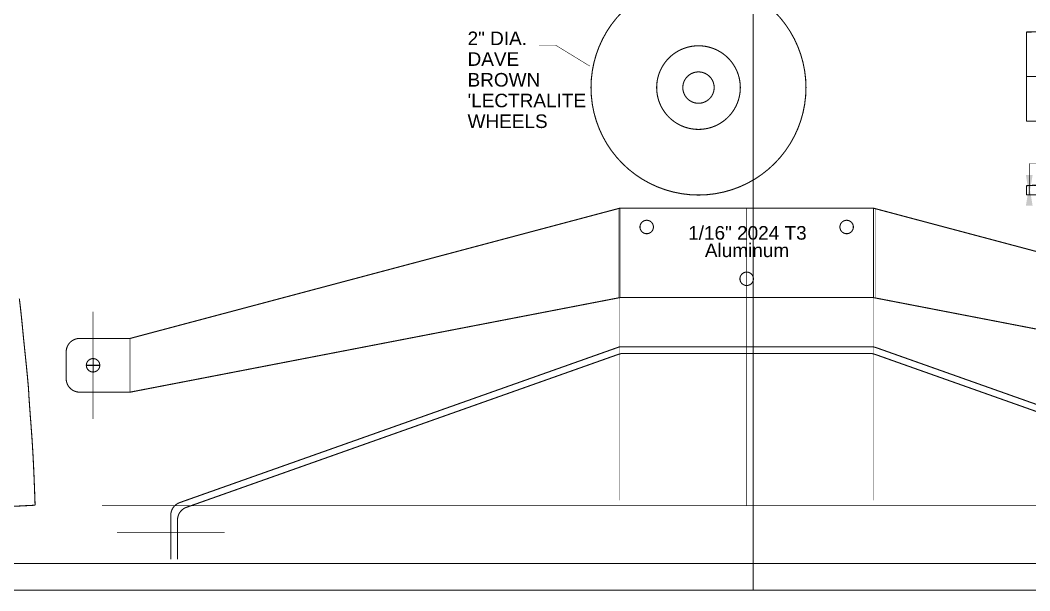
# Model space of a CAD drawing. Extents: x -1080 to 1070, y -166 to 202.
# Drawn here: x -175.3 to 59.5, y -166 to -33.3 of the extents above; entities that cross this region are included whole.
import ezdxf

# ---------------------------------------------------------------- set-up
doc = ezdxf.new("R2010")
doc.units = 0
doc.header["$MEASUREMENT"] = 0
doc.linetypes.add('DASHED', pattern=[0.75, 0.5, -0.25])
doc.linetypes.add('DOT', pattern=[0.25, 0, -0.25])
doc.layers.add('DEFAULT', color=7, linetype='CONTINUOUS')
doc.layers.add('LINE', color=7, linetype='CONTINUOUS')
doc.styles.add('ARIAL', font='ARIAL.TTF')

# ---------------------------------------------------------------- blocks, each defined once
blk = doc.blocks.new('GROUP24')
at = {"layer": 'DEFAULT', "color": 3, "const_width": 0.01}
for points in [[(5.375, -6.7375), (5.375, 6.7375)], [(-37.625, -6.7375), (48.375, -6.7375)]]:
    blk.add_lwpolyline(points, dxfattribs=at)
at = {"layer": 'DEFAULT', "color": 3, "linetype": 'DASHED', "const_width": 0.01}
blk.add_lwpolyline([(-37.375, -6.4875), (48.125, -6.4875)], dxfattribs=at)
blk = doc.blocks.new('GROUP35')
at = {"layer": 'DEFAULT', "const_width": 0.01}
for points in [[(-5.9181, -0.1989), (-1.3616, 1.0134)], [(-1.3616, 0.1811), (-1.3616, 1.0134)], [(-1.3616, 1.0134), (-0.1814, 1.0134)], [(-0.1814, 1.0134), (0.9988, 1.0134)], [(0.9988, 0.1811), (0.9988, 1.0134)], [(0.9988, 1.0134), (5.5553, -0.1989)], [(-5.9181, -0.6989), (-1.3616, 0.1811)], [(-1.3616, 0.1811), (-0.1814, 0.1811)], [(-0.1814, 0.1811), (0.9988, 0.1811)], [(0.9988, 0.1811), (5.5553, -0.6989)], [(-6.3872, -0.1989), (-5.9181, -0.1989)], [(-5.4559, -1.7265), (-1.3617, -0.2759)], [(-1.3617, -0.2759), (-0.1813, -0.2759)], [(-0.1813, -0.2759), (0.9775, -0.2759)], [(1.0191, -0.283), (5.0931, -1.7265)], [(-6.5121, -0.574), (-6.5121, -0.3238)], [(-5.3934, -1.7706), (-1.371, -0.3455)], [(-1.3294, -0.3384), (-0.1812, -0.3384)], [(-0.1812, -0.3384), (0.9669, -0.3384)], [(1.0085, -0.3455), (5.0306, -1.7706)], [(-6.3246, -0.4489), (-6.2621, -0.4489)], [(-6.2621, -0.5114), (-6.2621, -0.3864)], [(-6.2621, -0.4489), (-6.1996, -0.4489)], [(-6.3872, -0.6989), (-5.9181, -0.6989)], [(-5.5391, -2.2559), (-5.5391, -1.8442)], [(-5.4766, -2.2559), (-5.4766, -1.8883)]]:
    blk.add_lwpolyline(points, dxfattribs=at)
at = {"layer": 'DEFAULT', "linetype": 'DOT', "const_width": 0.005}
for points in [[(-1.3771, 0.1811), (-1.3771, 1.0134)], [(-0.1814, -1.7559), (-0.1814, 1.0134)], [(1.0143, 0.1811), (1.0143, 1.0134)], [(-1.3616, -1.7059), (-1.3616, 0.7811)], [(0.9988, -1.7059), (0.9988, 0.7811)], [(-6.2621, -0.4489), (-6.2621, 0.0511)], [(-5.9181, -0.6989), (-5.9181, -0.1989)], [(-6.2621, -0.9489), (-6.2621, -0.4489)], [(-6.179, -1.7559), (6.512, -1.7559)], [(-6.0391, -2.0059), (-5.0391, -2.0059)]]:
    blk.add_lwpolyline(points, dxfattribs=at)
at = {"layer": 'DEFAULT', "const_width": 0.01}
for points in [[(-1.0491, 0.8384, 0.0985), (-1.0538, 0.8623, 0.0985), (-1.0674, 0.8825, 0.0984), (-1.0876, 0.8961, 0.0984), (-1.1116, 0.9009, 0.0984), (-1.1355, 0.8961, 0.0982), (-1.1557, 0.8825, 0.0982), (-1.1693, 0.8623, 0.0984), (-1.1741, 0.8383, 0.0983), (-1.1693, 0.8144, 0.0984), (-1.1557, 0.7942, 0.0985), (-1.1355, 0.7806, 0.0986), (-1.1115, 0.7759, 0.0986), (-1.0876, 0.7806, 0.0987), (-1.0674, 0.7942, 0.0987), (-1.0538, 0.8144, 0.0986)], [(0.8113, 0.8384, 0.0984), (0.8065, 0.8623, 0.0982), (0.7929, 0.8825, 0.0982), (0.7727, 0.8961, 0.0984), (0.7487, 0.9009, 0.0983), (0.7248, 0.8961, 0.0984), (0.7046, 0.8825, 0.0985), (0.691, 0.8623, 0.0986), (0.6863, 0.8383, 0.0986), (0.691, 0.8144, 0.0987), (0.7046, 0.7942, 0.0987), (0.7248, 0.7806, 0.0986), (0.7488, 0.7759, 0.0985), (0.7727, 0.7806, 0.0985), (0.7929, 0.7942, 0.0984), (0.8065, 0.8144, 0.0984)], [(-0.1189, 0.3561, 0.0985), (-0.1236, 0.38, 0.0985), (-0.1372, 0.4002, 0.0984), (-0.1574, 0.4138, 0.0984), (-0.1814, 0.4186, 0.0984), (-0.2053, 0.4138, 0.0982), (-0.2255, 0.4002, 0.0982), (-0.2391, 0.38, 0.0984), (-0.2439, 0.356, 0.0983), (-0.2391, 0.3321, 0.0984), (-0.2255, 0.3119, 0.0985), (-0.2053, 0.2983, 0.0986), (-0.1813, 0.2936, 0.0986), (-0.1574, 0.2983, 0.0987), (-0.1372, 0.3119, 0.0987), (-0.1236, 0.3321, 0.0986)], [(-0.1189, 0.3561, 0.0985), (-0.1236, 0.38, 0.0985), (-0.1372, 0.4002, 0.0984), (-0.1574, 0.4138, 0.0984), (-0.1814, 0.4186, 0.0984), (-0.2053, 0.4138, 0.0982), (-0.2255, 0.4002, 0.0982), (-0.2391, 0.38, 0.0984), (-0.2439, 0.356, 0.0983), (-0.2391, 0.3321, 0.0984), (-0.2255, 0.3119, 0.0985), (-0.2053, 0.2983, 0.0986), (-0.1813, 0.2936, 0.0986), (-0.1574, 0.2983, 0.0987), (-0.1372, 0.3119, 0.0987), (-0.1236, 0.3321, 0.0986)], [(-6.1996, -0.4489, 0.0986), (-6.2043, -0.4249, 0.0987), (-6.2179, -0.4047, 0.0987), (-6.2381, -0.3911, 0.0986), (-6.2621, -0.3864, 0.0985), (-6.286, -0.3911, 0.0985), (-6.3062, -0.4047, 0.0984), (-6.3198, -0.4249, 0.0984), (-6.3246, -0.4489, 0.0984), (-6.3198, -0.4728, 0.0982), (-6.3062, -0.493, 0.0982), (-6.286, -0.5066, 0.0984), (-6.262, -0.5114, 0.0983), (-6.2381, -0.5066, 0.0984), (-6.2179, -0.493, 0.0985), (-6.2043, -0.4728, 0.0986)]]:
    blk.add_lwpolyline(points, format="xyb", close=True, dxfattribs=at)
for points in [[(-6.3872, -0.1989, 0.0985), (-6.435, -0.2084, 0.0984), (-6.4755, -0.2354, 0.0984), (-6.5026, -0.2759, 0.0984), (-6.5121, -0.3237, 1.3347)], [(1.019, -0.2831, 0.085), (0.9774, -0.276, 4.279)], [(-1.3294, -0.3384, 0.0851), (-1.3709, -0.3455, 4.2605)], [(1.0084, -0.3456, 0.085), (0.9668, -0.3385, 4.279)], [(-6.5121, -0.574, 0.0984), (-6.5025, -0.6217, 0.0983), (-6.4754, -0.6622, 0.0983), (-6.4349, -0.6893, 0.0984), (-6.3871, -0.6988, 1.3361)], [(-5.4559, -1.7265, 0.077), (-5.4895, -1.7446, 0.077), (-5.5161, -1.7721, 0.077), (-5.5331, -1.8064, 0.077), (-5.539, -1.8441, 1.3826)], [(-5.3934, -1.7706, 0.077), (-5.427, -1.7887, 0.077), (-5.4536, -1.8162, 0.077), (-5.4706, -1.8505, 0.077), (-5.4765, -1.8882, 1.3826)]]:
    blk.add_lwpolyline(points, format="xyb", dxfattribs=at)
at = {"layer": 'DEFAULT', "style": 'ARIAL'}
for s, p in [('1/16" 2024 T3', (-0.7256, 0.7205)), ('Aluminum', (-0.5703, 0.5581))]:
    blk.add_text(s, height=0.1263, dxfattribs=at).set_placement(p)
blk = doc.blocks.new('GROUP46')
at = {"layer": 'DEFAULT'}
for points, const_width in [([(-2.9522, 0.7547), (-1.8847, 0.7617)], 0.01), ([(-2.9522, -0.0753), (-2.9522, 0.7547)], 0.01), ([(-1.8847, 0.7617), (-0.8172, 0.7547)], 0.01), ([(-0.8172, -0.0753), (-0.8172, 0.7547)], 0.01), ([(-0.1122, 0.5667), (0.9825, 0.5682)], 0.01), ([(-0.1122, 0.3897), (-0.1122, 0.5667)], 0.01), ([(0.9825, 0.3897), (0.9825, 0.5682)], 0.01), ([(0.9825, 0.5682), (2.0228, 0.5667)], 0.01), ([(2.0228, 0.3897), (2.0228, 0.5667)], 0.01), ([(0.2325, 0.3115), (0.2325, 0.4677)], 0.01), ([(1.7325, 0.3116), (1.7325, 0.4678)], 0.01), ([(-2.6347, 0.2616), (-2.6347, 0.4178)], 0.01), ([(-2.3205, 0.461), (-1.9183, 0.461)], 0.005), ([(-1.1347, 0.2616), (-1.1347, 0.4178)], 0.01), ([(-0.1122, 0.2127), (-0.1122, 0.3897)], 0.01), ([(0.1544, 0.3896), (0.3106, 0.3896)], 0.01), ([(0.9825, 0.2112), (0.9825, 0.3897)], 0.01), ([(1.6544, 0.3897), (1.8106, 0.3897)], 0.01), ([(2.0228, 0.2127), (2.0228, 0.3897)], 0.01), ([(-2.6347, 0.3397), (-2.5566, 0.3397)], 0.01), ([(-1.2128, 0.3397), (-1.1347, 0.3397)], 0.01), ([(-1.1347, 0.3397), (-1.0566, 0.3397)], 0.01), ([(0.4452, 0.3408), (0.8623, 0.3408)], 0.005), ([(-0.1122, 0.2127), (0.9825, 0.2112)], 0.01), ([(0.9825, 0.2112), (2.0228, 0.2127)], 0.01), ([(0.006, -0.4691), (0.063, 0.175)], 0.005), ([(-2.9522, -0.0753), (-1.8847, -0.0823)], 0.01), ([(-1.8847, -0.0823), (-0.8172, -0.0753)], 0.01), ([(-0.1122, -0.1339), (0.9825, -0.0402)], 0.01), ([(0.9825, -0.0402), (2.0228, -0.1339)], 0.01), ([(1.0055, -0.3504), (1.0055, -0.0402)], 0.005), ([(1.045, -0.0402), (1.1305, -0.0402)], 0.005), ([(2.076, -0.1652), (2.076, -0.0867)], 0.005), ([(2.076, -0.0867), (2.2635, -0.0867)], 0.005), ([(-0.7919, -0.147), (-0.5355, -0.6473)], 0.005), ([(-0.1122, -0.1652), (-0.1122, -0.1339)], 0.01), ([(-0.1122, -0.1652), (2.0228, -0.1652)], 0.01), ([(2.0228, -0.1652), (2.0228, -0.1339)], 0.01), ([(2.0853, -0.1339), (2.201, -0.1339)], 0.005), ([(2.0853, -0.1652), (2.201, -0.1652)], 0.005), ([(1.0055, -0.3504), (1.193, -0.3504)], 0.005), ([(-2.9265, -0.7617), (-2.9265, -0.4697)], 0.005), ([(-2.9265, -0.4697), (-2.739, -0.4697)], 0.005), ([(-1.9935, -0.7617), (-1.9935, -0.3857)], 0.005), ([(-1.9935, -0.3857), (-1.806, -0.3857)], 0.005), ([(0.006, -0.4691), (0.0233, -0.4691)], 0.005), ([(-2.9522, -0.6757), (-1.8847, -0.6114)], 0.01), ([(-2.1185, -0.6114), (-1.9472, -0.6114)], 0.005), ([(-1.8847, -0.6114), (-0.8172, -0.6758)], 0.01), ([(-0.5355, -0.6473), (-0.5182, -0.6473)], 0.005), ([(-2.9522, -0.7617), (-2.9522, -0.6757)], 0.01), ([(-2.8897, -0.6757), (-2.8015, -0.6757)], 0.005), ([(-0.8172, -0.7617), (-0.8172, -0.6757)], 0.01), ([(-2.9522, -0.7617), (-0.8172, -0.7617)], 0.01), ([(-2.8897, -0.7617), (-2.8015, -0.7617)], 0.005)]:
    blk.add_lwpolyline(points, dxfattribs=dict(at, const_width=const_width))
at = {"layer": 'DEFAULT', "linetype": 'DOT', "const_width": 0.01}
for points in [[(-1.8847, -0.0823), (-1.8847, 0.7617)], [(-2.9522, 0.3397), (-0.8172, 0.3397)]]:
    blk.add_lwpolyline(points, dxfattribs=at)
at = {"layer": 'DEFAULT', "const_width": 0.01}
for points in [[(0.3106, 0.3896, 0.0984), (0.3046, 0.4194, 0.0984), (0.2877, 0.4448, 0.0984), (0.2623, 0.4617, 0.0984), (0.2324, 0.4677, 0.0984), (0.2026, 0.4617, 0.0984), (0.1772, 0.4448, 0.0985), (0.1603, 0.4194, 0.0986), (0.1544, 0.3895, 0.0986), (0.1603, 0.3597, 0.0987), (0.1772, 0.3343, 0.0987), (0.2026, 0.3174, 0.0985), (0.2325, 0.3115, 0.0985), (0.2623, 0.3174, 0.0985), (0.2877, 0.3343, 0.0984), (0.3046, 0.3597, 0.0984)], [(1.8106, 0.3897, 0.0984), (1.8046, 0.4195, 0.0984), (1.7877, 0.4449, 0.0984), (1.7623, 0.4618, 0.0984), (1.7324, 0.4678, 0.0984), (1.7026, 0.4618, 0.0984), (1.6772, 0.4449, 0.0985), (1.6603, 0.4195, 0.0986), (1.6544, 0.3896, 0.0986), (1.6603, 0.3598, 0.0987), (1.6772, 0.3344, 0.0987), (1.7026, 0.3175, 0.0985), (1.7325, 0.3116, 0.0985), (1.7623, 0.3175, 0.0985), (1.7877, 0.3344, 0.0984), (1.8046, 0.3598, 0.0985)], [(-2.5566, 0.3397, 0.0985), (-2.5625, 0.3695, 0.0985), (-2.5794, 0.3949, 0.0984), (-2.6048, 0.4118, 0.0985), (-2.6347, 0.4178, 0.0984), (-2.6645, 0.4118, 0.0984), (-2.6899, 0.3949, 0.0984), (-2.7068, 0.3695, 0.0984), (-2.7128, 0.3396, 0.0984), (-2.7068, 0.3098, 0.0984), (-2.6899, 0.2844, 0.0985), (-2.6645, 0.2675, 0.0986), (-2.6346, 0.2616, 0.0986), (-2.6048, 0.2675, 0.0987), (-2.5794, 0.2844, 0.0987), (-2.5625, 0.3098, 0.0985)], [(-1.0566, 0.3397, 0.0985), (-1.0625, 0.3695, 0.0985), (-1.0794, 0.3949, 0.0984), (-1.1048, 0.4118, 0.0985), (-1.1347, 0.4178, 0.0984), (-1.1645, 0.4118, 0.0984), (-1.1899, 0.3949, 0.0984), (-1.2068, 0.3695, 0.0984), (-1.2128, 0.3396, 0.0984), (-1.2068, 0.3098, 0.0984), (-1.1899, 0.2844, 0.0985), (-1.1645, 0.2675, 0.0986), (-1.1346, 0.2616, 0.0986), (-1.1048, 0.2675, 0.0987), (-1.0794, 0.2844, 0.0987), (-1.0625, 0.3098, 0.0985)]]:
    blk.add_lwpolyline(points, format="xyb", close=True, dxfattribs=at)
at = {"layer": 'DEFAULT'}
for points in [[(0.9743, 0.0197), (1.0366, 0.0197), (1.0055, -0.1652)], [(2.0448, 0.0197), (2.1071, 0.0197), (2.076, -0.1652)], [(1.0366, -0.2251), (0.9743, -0.2251), (1.0055, -0.0402)], [(2.1071, -0.3188), (2.0448, -0.3188), (2.076, -0.1339)], [(-2.9576, -0.5767), (-2.8953, -0.5767), (-2.9265, -0.7617)], [(-2.0246, -0.5767), (-1.9623, -0.5767), (-1.9935, -0.7617)], [(-1.9623, -0.7963), (-2.0246, -0.7963), (-1.9935, -0.6114)], [(-2.8953, -0.8606), (-2.9576, -0.8606), (-2.9265, -0.6757)]]:
    blk.add_solid(points, dxfattribs=at)
at = {"layer": 'DEFAULT', "style": 'ARIAL'}
for s, p in [('Hard Maple', (-2.2589, 0.5496)), ('Hard Maple', (0.5016, 0.4335)), ('GRAIN', (-1.9183, 0.3966)), ('GRAIN', (0.8623, 0.2764)), ('.031', (2.326, -0.1511)), ('.150', (-1.7435, -0.4501)), ('.125', (1.2555, -0.4148)), ('.086', (-2.6765, -0.5341)), ('TRIM DIHEDERAL BRACES TO SUIT', (-0.4158, -0.7106))]:
    blk.add_text(s, height=0.1263, dxfattribs=at).set_placement(p)
blk = doc.blocks.new('GROUP3')
at = {"layer": 'DEFAULT', "const_width": 0.01}
for points in [[(7.2907, -2.0181), (7.2895, -1.9863), (7.2885, -1.9551), (7.2873, -1.9243), (7.2864, -1.8941), (7.2852, -1.8639), (7.284, -1.834), (7.2828, -1.8043), (7.2818, -1.7748), (7.2804, -1.745), (7.2792, -1.7153), (7.2777, -1.6853), (7.2765, -1.6554), (7.2749, -1.625), (7.2734, -1.5944), (7.2717, -1.5632), (7.2702, -1.5317), (7.2681, -1.499), (7.2662, -1.467), (7.2641, -1.4353), (7.2622, -1.4042), (7.2599, -1.3732), (7.2578, -1.3426), (7.2555, -1.312), (7.2534, -1.2816), (7.251, -1.251), (7.2486, -1.2206), (7.2462, -1.1898), (7.2441, -1.159), (7.2417, -1.1277), (7.2395, -1.0962), (7.2372, -1.0641), (7.2351, -1.0317), (7.2345, -1.0232), (7.2339, -1.0149), (7.2333, -1.0068), (7.233, -0.9988), (7.2324, -0.9907), (7.2321, -0.9828), (7.2316, -0.9749), (7.2313, -0.9671), (7.2307, -0.959), (7.2303, -0.9512), (7.2297, -0.9432), (7.2294, -0.9354), (7.2288, -0.9273), (7.2282, -0.9192), (7.2275, -0.9109), (7.2269, -0.9027), (7.2245, -0.8784), (7.2224, -0.8546), (7.2202, -0.8311), (7.2181, -0.808), (7.2157, -0.785), (7.2136, -0.7622), (7.2113, -0.7396), (7.2092, -0.7171), (7.2068, -0.6943), (7.2044, -0.6717), (7.202, -0.6488), (7.1998, -0.626), (7.1973, -0.6027), (7.1949, -0.5794), (7.1924, -0.5557), (7.19, -0.5317), (7.1866, -0.499), (7.1833, -0.4669), (7.1802, -0.4352), (7.1772, -0.4041), (7.1742, -0.3731), (7.1712, -0.3423), (7.1682, -0.3117), (7.1652, -0.2813), (7.1619, -0.2507), (7.1587, -0.2201), (7.1552, -0.1893), (7.1518, -0.1585), (7.1479, -0.1273), (7.1439, -0.0959)], [(6.4169, -2.0629), (7.2907, -2.0181)]]:
    blk.add_lwpolyline(points, dxfattribs=at)
blk = doc.blocks.new('GROUP26')
at = {"layer": 'DEFAULT', "const_width": 0.005}
for points in [[(4.1805, -3.3208), (4.3348, -3.3208)], [(4.3348, -3.3208), (4.6537, -3.516)]]:
    blk.add_lwpolyline(points, dxfattribs=at)
at = {"layer": 'DEFAULT', "const_width": 0.01}
for points in [[(6.054, -3.7159, 0.0985), (6.0243, -3.5669, 0.0985), (5.94, -3.4406, 0.0985), (5.8137, -3.3563, 0.0985), (5.6647, -3.3267, 0.0985), (5.5158, -3.3563, 0.0985), (5.3895, -3.4406, 0.0985), (5.3052, -3.5669, 0.0985), (5.2756, -3.7159, 0.0985), (5.3052, -3.8648, 0.0985), (5.3895, -3.9911, 0.0985), (5.5158, -4.0754, 0.0985), (5.6648, -4.1051, 0.0985), (5.8137, -4.0754, 0.0985), (5.94, -3.9911, 0.0985), (6.0243, -3.8648, 0.0985)], [(5.8107, -3.7159, 0.0984), (5.7995, -3.66, 0.0985), (5.7679, -3.6127, 0.0985), (5.7206, -3.5811, 0.0985), (5.6647, -3.57, 0.0986), (5.6089, -3.5811, 0.0985), (5.5616, -3.6127, 0.0985), (5.53, -3.66, 0.0985), (5.5189, -3.7159, 0.0986), (5.53, -3.7717, 0.0985), (5.5616, -3.819, 0.0985), (5.6089, -3.8506, 0.0984), (5.6648, -3.8618, 0.0984), (5.7206, -3.8506, 0.0984), (5.7679, -3.819, 0.0984), (5.7995, -3.7717, 0.0984)]]:
    blk.add_lwpolyline(points, format="xyb", close=True, dxfattribs=at)
at = {"layer": 'LINE', "const_width": 0.01}
blk.add_lwpolyline([(6.6648, -3.7159, 0.0985), (6.5886, -3.3332, 0.0985), (6.3719, -3.0087, 0.0985), (6.0474, -2.792, 0.0985), (5.6647, -2.7159, 0.0985), (5.2821, -2.792, 0.0985), (4.9576, -3.0087, 0.0985), (4.7409, -3.3332, 0.0985), (4.6648, -3.7159, 0.0985), (4.7409, -4.0985, 0.0985), (4.9576, -4.423, 0.0985), (5.2821, -4.6397, 0.0985), (5.6648, -4.7158, 0.0985), (6.0474, -4.6397, 0.0985), (6.3719, -4.423, 0.0985), (6.5886, -4.0985, 0.0985)], format="xyb", close=True, dxfattribs=at)
at = {"layer": 'DEFAULT', "style": 'ARIAL'}
for s, p in [('2" DIA.', (3.5164, -3.3208)), ('DAVE', (3.5164, -3.5136)), ('BROWN', (3.5164, -3.7064)), ("'LECTRALITE", (3.5164, -3.8992)), ('WHEELS', (3.5164, -4.092))]:
    blk.add_text(s, height=0.1263, dxfattribs=at).set_placement(p)

msp = doc.modelspace()

# ---------------------------------------------------------------- block references
at = {"layer": 'DEFAULT', "xscale": 25, "yscale": 25, "zscale": 25}
for name, p in [('GROUP24', (-139.15, 2.52)), ('GROUP26', (-159.13, 43.94)), ('GROUP46', (132.58, -54.89)), ('GROUP3', (-354.07, -95.67)), ('GROUP35', (-1.77, -102.35))]:
    msp.add_blockref(name, p, dxfattribs=at)

doc.saveas('drawing.dxf')
